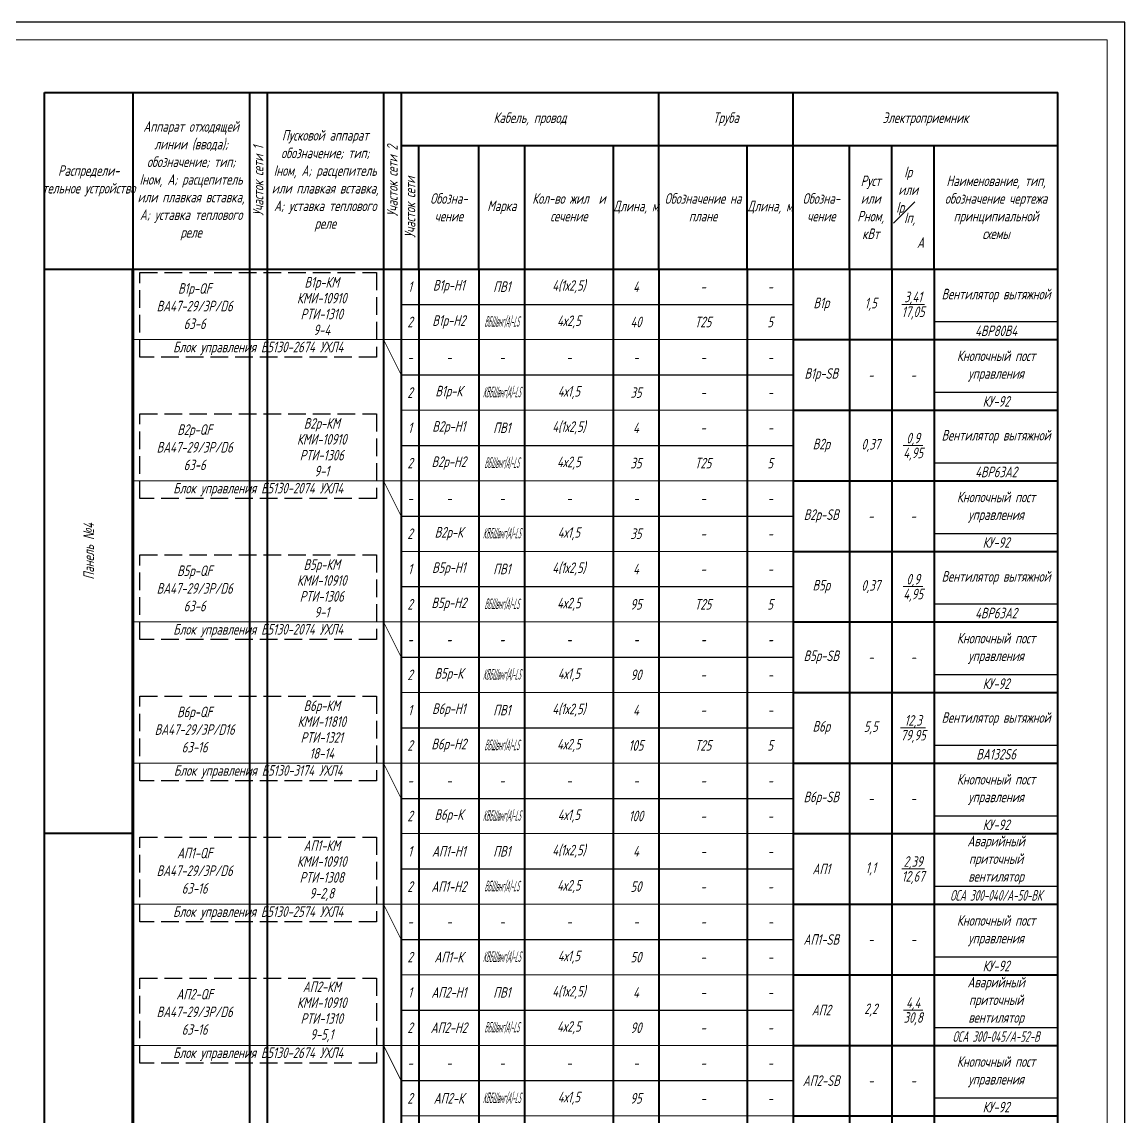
# Model space of a CAD drawing. Header units: millimetres. Extents: x -14296 to 10264, y -13087 to -5602.
# Drawn here: x -9341.1 to -9028.7, y -12803 to -12492.7 of the extents above; entities that cross this region are included whole.
import ezdxf

# ---------------------------------------------------------------- set-up
doc = ezdxf.new("R2010")
doc.units = ezdxf.units.MM
doc.linetypes.add('gost5', pattern=[7, 5, -2, 0])
for name, color, linetype, lineweight in [('КаБель контрольный (Вновь)', 142, 'gost5', 15), ('КаБель силовой (Вновь)', 1, 'Continuous', 15), ('Рамка толстая', 7, 'Continuous', 15), ('Рамка тонкая', 5, 'Continuous', 25), ('Схема распред. сети', 9, 'Continuous', 25), ('Текст', 7, 'Continuous', 20)]:
    doc.layers.add(name, color=color, linetype=linetype, lineweight=lineweight)
doc.styles.add('Simplex', font='simplex.shx', dxfattribs={"width": 0.7, "oblique": 15})

# ---------------------------------------------------------------- blocks, each defined once
blk = doc.blocks.new('A$C5FA843D6')
at = {"layer": 'Рамка толстая'}
for p, q in [((1256, 589), (20, 589)), ((1256, 5), (1256, 589))]:
    blk.add_line(p, q, dxfattribs=at)
at = {"layer": 'Рамка тонкая'}
for p, q in [((1261, 594), (0, 594)), ((1261, 0), (1261, 594))]:
    blk.add_line(p, q, dxfattribs=at)

msp = doc.modelspace()

# ---------------------------------------------------------------- linework, layer by layer
at = {"layer": 'КаБель контрольный (Вновь)', "linetype": 'ByBlock'}
for p, q in [((-9238.7162, -12582.74066), (-9233.7162, -12592.74066)), ((-9233.7162, -12592.74066), (-9233.7162, -12602.74066)), ((-9233.7162, -12602.74066), (-9122.7162, -12602.74066)), ((-9238.7162, -12622.74066), (-9233.7162, -12632.74066)), ((-9233.7162, -12632.74066), (-9233.7162, -12642.74066)), ((-9233.7162, -12642.74066), (-9122.7162, -12642.74066)), ((-9238.7162, -12662.74066), (-9233.7162, -12672.74066)), ((-9233.7162, -12672.74066), (-9233.7162, -12682.74066)), ((-9233.7162, -12682.74066), (-9122.7162, -12682.74066)), ((-9238.7162, -12702.74066), (-9233.7162, -12712.74066)), ((-9233.7162, -12712.74066), (-9233.7162, -12722.74066)), ((-9233.7162, -12722.74066), (-9122.7162, -12722.74066)), ((-9238.7162, -12742.74066), (-9233.7162, -12752.74066)), ((-9233.7162, -12752.74066), (-9233.7162, -12762.74066)), ((-9233.7162, -12762.74066), (-9122.7162, -12762.74066)), ((-9238.7162, -12782.74066), (-9233.7162, -12792.74066)), ((-9233.7162, -12792.74066), (-9233.7162, -12802.74066)), ((-9233.7162, -12802.74066), (-9122.7162, -12802.74066))]:
    msp.add_line(p, q, dxfattribs=at)
at = {"layer": 'КаБель силовой (Вновь)', "lineweight": 200}
msp.add_line((-9309.7162, -13010.74066), (-9309.7162, -12562.74066), dxfattribs=at)
at = {"layer": 'КаБель силовой (Вновь)'}
for p, q in [((-9122.7162, -12582.74066), (-9309.7162, -12582.74066)), ((-9122.7162, -12622.74066), (-9309.7162, -12622.74066)), ((-9122.7162, -12662.74066), (-9309.7162, -12662.74066)), ((-9122.7162, -12702.74066), (-9309.7162, -12702.74066)), ((-9122.7162, -12742.74066), (-9309.7162, -12742.74066)), ((-9122.7162, -12782.74066), (-9309.7162, -12782.74066))]:
    msp.add_line(p, q, dxfattribs=at)
at = {"layer": 'Рамка тонкая'}
for p, q in [((-9233.7162, -12572.74066), (-9122.7162, -12572.74066)), ((-9047.7162, -12577.74066), (-9082.7162, -12577.74066)), ((-9233.7162, -12592.74066), (-9122.7162, -12592.74066)), ((-9047.7162, -12597.74066), (-9082.7162, -12597.74066)), ((-9233.7162, -12612.74066), (-9122.7162, -12612.74066)), ((-9047.7162, -12617.74066), (-9082.7162, -12617.74066)), ((-9233.7162, -12632.74066), (-9122.7162, -12632.74066)), ((-9047.7162, -12637.74066), (-9082.7162, -12637.74066)), ((-9233.7162, -12652.74066), (-9122.7162, -12652.74066)), ((-9047.7162, -12657.74066), (-9082.7162, -12657.74066)), ((-9233.7162, -12672.74066), (-9122.7162, -12672.74066)), ((-9047.7162, -12677.74066), (-9082.7162, -12677.74066)), ((-9233.7162, -12692.74066), (-9122.7162, -12692.74066)), ((-9047.7162, -12697.74066), (-9082.7162, -12697.74066)), ((-9233.7162, -12712.74066), (-9122.7162, -12712.74066)), ((-9047.7162, -12717.74066), (-9082.7162, -12717.74066)), ((-9233.7162, -12732.74066), (-9122.7162, -12732.74066)), ((-9047.7162, -12737.74066), (-9082.7162, -12737.74066)), ((-9233.7162, -12752.74066), (-9122.7162, -12752.74066)), ((-9047.7162, -12757.74066), (-9082.7162, -12757.74066)), ((-9233.7162, -12772.74066), (-9122.7162, -12772.74066)), ((-9047.7162, -12777.74066), (-9082.7162, -12777.74066)), ((-9233.7162, -12792.74066), (-9122.7162, -12792.74066)), ((-9047.7162, -12797.74066), (-9082.7162, -12797.74066))]:
    msp.add_line(p, q, dxfattribs=at)
at = {"layer": 'Рамка тонкая', "linetype": 'gost5'}
for points in [[(-9307.7162, -12563.74066), (-9240.7162, -12563.74066), (-9240.7162, -12587.74066), (-9307.7162, -12587.74066)], [(-9307.7162, -12603.74066), (-9240.7162, -12603.74066), (-9240.7162, -12627.74066), (-9307.7162, -12627.74066)], [(-9307.7162, -12643.74066), (-9240.7162, -12643.74066), (-9240.7162, -12667.74066), (-9307.7162, -12667.74066)], [(-9307.7162, -12683.74066), (-9240.7162, -12683.74066), (-9240.7162, -12707.74066), (-9307.7162, -12707.74066)], [(-9307.7162, -12723.74066), (-9240.7162, -12723.74066), (-9240.7162, -12747.74066), (-9307.7162, -12747.74066)], [(-9307.7162, -12763.74066), (-9240.7162, -12763.74066), (-9240.7162, -12787.74066), (-9307.7162, -12787.74066)]]:
    msp.add_lwpolyline(points, close=True, dxfattribs=at)
at = {"layer": 'Схема распред. сети', "lineweight": 40}
for p, q in [((-9334.7162, -13012.74066), (-9334.7162, -12512.74066)), ((-9334.7162, -12512.74066), (-9047.7162, -12512.74066)), ((-9309.7162, -12512.74066), (-9309.7162, -13012.74066)), ((-9276.7162, -12512.74066), (-9276.7162, -12562.74066)), ((-9271.7162, -12512.74066), (-9271.7162, -12562.74066)), ((-9238.7162, -12512.74066), (-9238.7162, -12562.74066)), ((-9233.7162, -12512.74066), (-9233.7162, -12562.74066)), ((-9160.7162, -12562.74066), (-9160.7162, -12512.74066)), ((-9122.7162, -12562.74066), (-9122.7162, -12512.74066)), ((-9047.7162, -13012.74066), (-9047.7162, -12512.74066)), ((-9233.7162, -12527.74066), (-9160.7162, -12527.74066)), ((-9228.7162, -12562.74066), (-9228.7162, -12527.74066)), ((-9211.7162, -12562.74066), (-9211.7162, -12527.74066)), ((-9198.7162, -13012.74066), (-9198.7162, -12527.74066)), ((-9173.7162, -12527.74066), (-9173.7162, -13012.74066)), ((-9160.7162, -12527.74066), (-9122.7162, -12527.74066)), ((-9135.7162, -12562.74066), (-9135.7162, -12527.74066)), ((-9122.7162, -12527.74066), (-9047.7162, -12527.74066)), ((-9106.7162, -12562.74066), (-9106.7162, -12527.74066)), ((-9094.7162, -12562.74066), (-9094.7162, -12527.74066)), ((-9082.7162, -12562.74066), (-9082.7162, -12527.74066)), ((-9334.7162, -12562.74066), (-9047.7162, -12562.74066)), ((-9276.7162, -12562.74066), (-9276.7162, -13012.74066)), ((-9271.7162, -12562.74066), (-9271.7162, -12742.74066)), ((-9238.7162, -12562.74066), (-9238.7162, -13012.74066)), ((-9233.7162, -12562.74066), (-9233.7162, -13012.74066)), ((-9228.7162, -12562.74066), (-9228.7162, -13012.74066)), ((-9211.7162, -12562.74066), (-9211.7162, -13012.74066)), ((-9160.7162, -12562.74066), (-9160.7162, -13012.74066)), ((-9135.7162, -12562.74066), (-9135.7162, -13012.74066)), ((-9122.7162, -12562.74066), (-9122.7162, -13012.74066)), ((-9106.7162, -12562.74066), (-9106.7162, -13012.74066)), ((-9094.7162, -12562.74066), (-9094.7162, -13012.74066)), ((-9082.7162, -12562.74066), (-9082.7162, -13012.74066)), ((-9122.7162, -12582.74066), (-9047.7162, -12582.74066)), ((-9122.7162, -12602.74066), (-9047.7162, -12602.74066)), ((-9122.7162, -12622.74066), (-9047.7162, -12622.74066)), ((-9122.7162, -12642.74066), (-9047.7162, -12642.74066)), ((-9122.7162, -12662.74066), (-9047.7162, -12662.74066)), ((-9276.7162, -12667.74066), (-9276.7162, -12702.74066)), ((-9122.7162, -12682.74066), (-9047.7162, -12682.74066)), ((-9122.7162, -12702.74066), (-9047.7162, -12702.74066)), ((-9271.7162, -12707.74066), (-9271.7162, -13012.74066)), ((-9309.7162, -12722.74066), (-9334.7162, -12722.74066)), ((-9122.7162, -12722.74066), (-9047.7162, -12722.74066)), ((-9122.7162, -12742.74066), (-9047.7162, -12742.74066)), ((-9122.7162, -12762.74066), (-9047.7162, -12762.74066)), ((-9122.7162, -12782.74066), (-9047.7162, -12782.74066)), ((-9122.7162, -12802.74066), (-9047.7162, -12802.74066))]:
    msp.add_line(p, q, dxfattribs=at)

# ---------------------------------------------------------------- block references
msp.add_blockref('A$C5FA843D6', (-10289.71622, -13086.74066))

# ---------------------------------------------------------------- texts
at = {"layer": 'Текст', "char_height": 3, "attachment_point": 5, "style": 'Simplex'}
for s, insert, width in [('Кабель, провод', (-9197.2162, -12520.24066), 73), ('Труба', (-9141.7162, -12520.24066), 38), ('Электроприемник', (-9085.2162, -12520.24066), 75), ('Аппарат отходящей линии (ввода); обозначение; тип; Iном, А; расцепитель или плавкая вставка, А; уставка теплового реле', (-9293.2162, -12537.74066), 33), ('Пусковой аппарат обозначение; тип; Iном, А; расцепитель или плавкая вставка, А; уставка теплового реле', (-9255.2162, -12537.74066), 33), ('Распредели-\\Pтельное устройство', (-9322.2162, -12537.74066), 25), ('\\A1;Iр   или   \\SIр#Iп, ;       А', (-9088.7162, -12545.24066), 12), ('Pуст или Pном, кВт', (-9100.7162, -12545.24066), 12), ('Наименование, тип, обозначение чертежа принципиальной схемы', (-9065.2162, -12545.24066), 35), ('Обозна- чение', (-9220.2162, -12545.24066), 17), ('Кол-во жил  и сечение', (-9186.2162, -12545.24066), 25), ('Обозначение на плане', (-9148.2162, -12545.24066), 25), ('Обозна-\\Pчение', (-9114.7162, -12545.24066), 16), ('Марка', (-9205.2162, -12545.24066), 13), ('Длина, м', (-9167.2162, -12545.24066), 13), ('Длина, м', (-9129.2162, -12545.24066), 13), ('В1р-QF\\PВА47-29/3Р/D6\\P63-6', (-9292.2162, -12573.24066), 31), ('1', (-9231.2162, -12567.74066), 5), ('В1р-Н1', (-9220.2162, -12567.74066), 17), ('ПВ1', (-9205.2162, -12567.74066), 13), ('4(1х2,5)', (-9186.2162, -12567.74066), 25), ('4', (-9167.2162, -12567.74066), 13), ('-', (-9148.2162, -12567.74066), 25), ('-', (-9129.2162, -12567.74066), 13), ('\\A1;\\S3,41/17,05;', (-9088.7162, -12572.74066), 12), ('Вентилятор вытяжной', (-9065.2162, -12570.24066), 35), ('В1р', (-9114.7162, -12572.74066), 16), ('{\\Q15;1,5}', (-9100.7162, -12572.74066), 12), ('2', (-9231.2162, -12577.74066), 5), ('В1р-Н2', (-9220.2162, -12577.74066), 17), ('{\\W0.3;ВБШвнг(А)-LS}', (-9205.2162, -12577.74066), 13), ('4х2,5', (-9186.2162, -12577.74066), 25), ('40', (-9167.2162, -12577.74066), 13), ('Т25', (-9148.2162, -12577.74066), 25), ('5', (-9129.2162, -12577.74066), 13), ('4ВР80В4', (-9065.2162, -12580.24066), 35), ('Блок управления Б5130-2674 УХЛ4', (-9274.2162, -12585.24066), 67), ('-', (-9231.2162, -12587.74066), 5), ('-', (-9220.2162, -12587.74066), 17), ('-', (-9205.2162, -12587.74066), 13), ('-', (-9186.2162, -12587.74066), 25), ('-', (-9167.2162, -12587.74066), 13), ('-', (-9148.2162, -12587.74066), 25), ('-', (-9129.2162, -12587.74066), 13), ('Кнопочный пост управления', (-9065.2162, -12590.24066), 35), ('В1р-SB', (-9114.7162, -12592.74066), 16), ('-', (-9100.7162, -12592.74066), 12), ('-', (-9088.7162, -12592.74066), 12), ('2', (-9231.2162, -12597.74066), 5), ('В1р-К', (-9220.2162, -12597.74066), 17), ('{\\W0.3;КВБШвнг(А)-LS}', (-9205.2162, -12597.74066), 13), ('4х1,5', (-9186.2162, -12597.74066), 25), ('35', (-9167.2162, -12597.74066), 13), ('-', (-9148.2162, -12597.74066), 25), ('-', (-9129.2162, -12597.74066), 13), ('КУ-92', (-9065.2162, -12600.24066), 35), ('В2р-QF\\PВА47-29/3Р/D6\\P63-6', (-9292.2162, -12613.24066), 31), ('1', (-9231.2162, -12607.74066), 5), ('В2р-Н1', (-9220.2162, -12607.74066), 17), ('ПВ1', (-9205.2162, -12607.74066), 13), ('4(1х2,5)', (-9186.2162, -12607.74066), 25), ('4', (-9167.2162, -12607.74066), 13), ('-', (-9148.2162, -12607.74066), 25), ('-', (-9129.2162, -12607.74066), 13), ('\\A1;{\\W0.7;\\S0,9/4,95;}', (-9088.7162, -12612.74066), 12), ('Вентилятор вытяжной', (-9065.2162, -12610.24066), 35), ('В2р', (-9114.7162, -12612.74066), 16), ('{\\Q15;0,37}', (-9100.7162, -12612.74066), 12), ('2', (-9231.2162, -12617.74066), 5), ('В2р-Н2', (-9220.2162, -12617.74066), 17), ('{\\W0.3;ВБШвнг(А)-LS}', (-9205.2162, -12617.74066), 13), ('4х2,5', (-9186.2162, -12617.74066), 25), ('35', (-9167.2162, -12617.74066), 13), ('Т25', (-9148.2162, -12617.74066), 25), ('5', (-9129.2162, -12617.74066), 13), ('4ВР63А2', (-9065.2162, -12620.24066), 35), ('Блок управления Б5130-2074 УХЛ4', (-9274.2162, -12625.24066), 67), ('Кнопочный пост управления', (-9065.2162, -12630.24066), 35), ('-', (-9231.2162, -12627.74066), 5), ('-', (-9220.2162, -12627.74066), 17), ('-', (-9205.2162, -12627.74066), 13), ('-', (-9186.2162, -12627.74066), 25), ('-', (-9167.2162, -12627.74066), 13), ('-', (-9148.2162, -12627.74066), 25), ('-', (-9129.2162, -12627.74066), 13), ('В2р-SB', (-9114.7162, -12632.74066), 16), ('-', (-9100.7162, -12632.74066), 12), ('-', (-9088.7162, -12632.74066), 12), ('2', (-9231.2162, -12637.74066), 5), ('В2р-К', (-9220.2162, -12637.74066), 17), ('{\\W0.3;КВБШвнг(А)-LS}', (-9205.2162, -12637.74066), 13), ('4х1,5', (-9186.2162, -12637.74066), 25), ('35', (-9167.2162, -12637.74066), 13), ('-', (-9148.2162, -12637.74066), 25), ('-', (-9129.2162, -12637.74066), 13), ('КУ-92', (-9065.2162, -12640.24066), 35), ('В5р-QF\\PВА47-29/3Р/D6\\P63-6', (-9292.2162, -12653.24066), 31), ('1', (-9231.2162, -12647.74066), 5), ('В5р-Н1', (-9220.2162, -12647.74066), 17), ('ПВ1', (-9205.2162, -12647.74066), 13), ('4(1х2,5)', (-9186.2162, -12647.74066), 25), ('4', (-9167.2162, -12647.74066), 13), ('-', (-9148.2162, -12647.74066), 25), ('-', (-9129.2162, -12647.74066), 13), ('В5р', (-9114.7162, -12652.74066), 16), ('{\\Q15;0,37}', (-9100.7162, -12652.74066), 12), ('\\A1;{\\W0.7;\\S0,9/4,95;}', (-9088.7162, -12652.74066), 12), ('Вентилятор вытяжной', (-9065.2162, -12650.24066), 35), ('2', (-9231.2162, -12657.74066), 5), ('В5р-Н2', (-9220.2162, -12657.74066), 17), ('{\\W0.3;ВБШвнг(А)-LS}', (-9205.2162, -12657.74066), 13), ('4х2,5', (-9186.2162, -12657.74066), 25), ('95', (-9167.2162, -12657.74066), 13), ('Т25', (-9148.2162, -12657.74066), 25), ('5', (-9129.2162, -12657.74066), 13), ('4ВР63А2', (-9065.2162, -12660.24066), 35), ('Блок управления Б5130-2074 УХЛ4', (-9274.2162, -12665.24066), 67), ('Кнопочный пост управления', (-9065.2162, -12670.24066), 35), ('-', (-9231.2162, -12667.74066), 5), ('-', (-9220.2162, -12667.74066), 17), ('-', (-9205.2162, -12667.74066), 13), ('-', (-9186.2162, -12667.74066), 25), ('-', (-9167.2162, -12667.74066), 13), ('-', (-9148.2162, -12667.74066), 25), ('-', (-9129.2162, -12667.74066), 13), ('В5р-SB', (-9114.7162, -12672.74066), 16), ('-', (-9100.7162, -12672.74066), 12), ('-', (-9088.7162, -12672.74066), 12), ('2', (-9231.2162, -12677.74066), 5), ('В5р-К', (-9220.2162, -12677.74066), 17), ('{\\W0.3;КВБШвнг(А)-LS}', (-9205.2162, -12677.74066), 13), ('4х1,5', (-9186.2162, -12677.74066), 25), ('90', (-9167.2162, -12677.74066), 13), ('-', (-9148.2162, -12677.74066), 25), ('-', (-9129.2162, -12677.74066), 13), ('КУ-92', (-9065.2162, -12680.24066), 35), ('4(1х2,5)', (-9186.2162, -12687.74066), 25), ('В6р-QF\\PВА47-29/3Р/D16\\P63-16', (-9292.2162, -12693.24066), 31), ('1', (-9231.2162, -12687.74066), 5), ('В6р-Н1', (-9220.2162, -12687.74066), 17), ('ПВ1', (-9205.2162, -12687.74066), 13), ('4', (-9167.2162, -12687.74066), 13), ('-', (-9148.2162, -12687.74066), 25), ('-', (-9129.2162, -12687.74066), 13), ('Вентилятор вытяжной', (-9065.2162, -12690.24066), 35), ('В6р', (-9114.7162, -12692.74066), 16), ('{\\Q15;5,5}', (-9100.7162, -12692.74066), 12), ('\\A1;\\S12,3/79,95;', (-9088.7162, -12692.74066), 12), ('2', (-9231.2162, -12697.74066), 5), ('В6р-Н2', (-9220.2162, -12697.74066), 17), ('{\\W0.3;ВБШвнг(А)-LS}', (-9205.2162, -12697.74066), 13), ('4х2,5', (-9186.2162, -12697.74066), 25), ('105', (-9167.2162, -12697.74066), 13), ('Т25', (-9148.2162, -12697.74066), 25), ('5', (-9129.2162, -12697.74066), 13), ('ВА132S6', (-9065.2162, -12700.24066), 35), ('Блок управления Б5130-3174 УХЛ4', (-9274.2162, -12705.24066), 67), ('Кнопочный пост управления', (-9065.2162, -12710.24066), 35), ('-', (-9231.2162, -12707.74066), 5), ('-', (-9220.2162, -12707.74066), 17), ('-', (-9205.2162, -12707.74066), 13), ('-', (-9186.2162, -12707.74066), 25), ('-', (-9167.2162, -12707.74066), 13), ('-', (-9148.2162, -12707.74066), 25), ('-', (-9129.2162, -12707.74066), 13), ('В6р-SB', (-9114.7162, -12712.74066), 16), ('-', (-9100.7162, -12712.74066), 12), ('-', (-9088.7162, -12712.74066), 12), ('2', (-9231.2162, -12717.74066), 5), ('В6р-К', (-9220.2162, -12717.74066), 17), ('{\\W0.3;КВБШвнг(А)-LS}', (-9205.2162, -12717.74066), 13), ('4х1,5', (-9186.2162, -12717.74066), 25), ('100', (-9167.2162, -12717.74066), 13), ('-', (-9148.2162, -12717.74066), 25), ('-', (-9129.2162, -12717.74066), 13), ('КУ-92', (-9065.2162, -12720.24066), 35), ('1', (-9231.2162, -12727.74066), 5), ('АП1-Н1', (-9220.2162, -12727.74066), 17), ('ПВ1', (-9205.2162, -12727.74066), 13), ('4(1х2,5)', (-9186.2162, -12727.74066), 25), ('4', (-9167.2162, -12727.74066), 13), ('Аварийный приточный вентилятор', (-9065.2162, -12730.24066), 35), ('АП1-QF\\PВА47-29/3Р/D6\\P63-16', (-9292.2162, -12733.24066), 31), ('-', (-9148.2162, -12727.74066), 25), ('-', (-9129.2162, -12727.74066), 13), ('\\A1;\\S2,39/12,67;', (-9088.7162, -12732.74066), 12), ('АП1', (-9114.7162, -12732.74066), 16), ('1,1', (-9100.7162, -12732.74066), 12), ('2', (-9231.2162, -12737.74066), 5), ('АП1-Н2', (-9220.2162, -12737.74066), 17), ('{\\W0.3;ВБШвнг(А)-LS}', (-9205.2162, -12737.74066), 13), ('4х2,5', (-9186.2162, -12737.74066), 25), ('50', (-9167.2162, -12737.74066), 13), ('-', (-9148.2162, -12737.74066), 25), ('-', (-9129.2162, -12737.74066), 13), ('{\\W0.6;ОСА 300-040/А-50-ВК}', (-9065.2162, -12740.24066), 35), ('Блок управления Б5130-2574 УХЛ4', (-9274.2162, -12745.24066), 67), ('-', (-9231.2162, -12747.74066), 5), ('-', (-9220.2162, -12747.74066), 17), ('-', (-9205.2162, -12747.74066), 13), ('-', (-9186.2162, -12747.74066), 25), ('-', (-9167.2162, -12747.74066), 13), ('-', (-9148.2162, -12747.74066), 25), ('-', (-9129.2162, -12747.74066), 13), ('Кнопочный пост управления', (-9065.2162, -12750.24066), 35), ('АП1-SB', (-9114.7162, -12752.74066), 16), ('-', (-9100.7162, -12752.74066), 12), ('-', (-9088.7162, -12752.74066), 12), ('2', (-9231.2162, -12757.74066), 5), ('АП1-К', (-9220.2162, -12757.74066), 17), ('{\\W0.3;КВБШвнг(А)-LS}', (-9205.2162, -12757.74066), 13), ('4х1,5', (-9186.2162, -12757.74066), 25), ('50', (-9167.2162, -12757.74066), 13), ('-', (-9148.2162, -12757.74066), 25), ('-', (-9129.2162, -12757.74066), 13), ('КУ-92', (-9065.2162, -12760.24066), 35), ('Аварийный приточный вентилятор', (-9065.2162, -12770.24066), 35), ('АП2-QF\\PВА47-29/3Р/D6\\P63-16', (-9292.2162, -12773.24066), 31), ('1', (-9231.2162, -12767.74066), 5), ('АП2-Н1', (-9220.2162, -12767.74066), 17), ('ПВ1', (-9205.2162, -12767.74066), 13), ('4(1х2,5)', (-9186.2162, -12767.74066), 25), ('4', (-9167.2162, -12767.74066), 13), ('-', (-9148.2162, -12767.74066), 25), ('-', (-9129.2162, -12767.74066), 13), ('\\A1;\\S4,4/30,8;', (-9088.7162, -12772.74066), 12), ('АП2', (-9114.7162, -12772.74066), 16), ('2,2', (-9100.7162, -12772.74066), 12), ('2', (-9231.2162, -12777.74066), 5), ('АП2-Н2', (-9220.2162, -12777.74066), 17), ('{\\W0.3;ВБШвнг(А)-LS}', (-9205.2162, -12777.74066), 13), ('4х2,5', (-9186.2162, -12777.74066), 25), ('90', (-9167.2162, -12777.74066), 13), ('-', (-9148.2162, -12777.74066), 25), ('-', (-9129.2162, -12777.74066), 13), ('{\\W0.6;ОСА 300-045/А-52-В}', (-9065.2162, -12780.24066), 35), ('Блок управления Б5130-2674 УХЛ4', (-9274.2162, -12785.24066), 67), ('-', (-9231.2162, -12787.74066), 5), ('-', (-9220.2162, -12787.74066), 17), ('-', (-9205.2162, -12787.74066), 13), ('-', (-9186.2162, -12787.74066), 25), ('-', (-9167.2162, -12787.74066), 13), ('-', (-9148.2162, -12787.74066), 25), ('-', (-9129.2162, -12787.74066), 13), ('Кнопочный пост управления', (-9065.2162, -12790.24066), 35), ('АП2-SB', (-9114.7162, -12792.74066), 16), ('-', (-9100.7162, -12792.74066), 12), ('-', (-9088.7162, -12792.74066), 12), ('2', (-9231.2162, -12797.74066), 5), ('АП2-К', (-9220.2162, -12797.74066), 17), ('{\\W0.3;КВБШвнг(А)-LS}', (-9205.2162, -12797.74066), 13), ('4х1,5', (-9186.2162, -12797.74066), 25), ('95', (-9167.2162, -12797.74066), 13), ('-', (-9148.2162, -12797.74066), 25), ('-', (-9129.2162, -12797.74066), 13), ('КУ-92', (-9065.2162, -12800.24066), 35)]:
    msp.add_mtext(s, dxfattribs=dict(at, insert=insert, width=width))
at = {"layer": 'Текст', "char_height": 3, "attachment_point": 5, "rotation": 90, "style": 'Simplex'}
for s, insert, width in [('Участок сети 1', (-9274.2162, -12537.74066), 50), ('Участок сети 2', (-9236.2162, -12537.74066), 50), ('Участок сети', (-9231.2162, -12545.24066), 35), ('{\\W0.7;Панель \\fArial|b0|i0|c204|p34;№\\Fsimplex|c204;4}', (-9322.2162, -12642.74066), 160)]:
    msp.add_mtext(s, dxfattribs=dict(at, insert=insert, width=width))
at = {"layer": 'Текст', "char_height": 3, "width": 31, "attachment_point": 5, "line_spacing_factor": 0.9, "style": 'Simplex'}
for s, insert in [('В1р-КМ\\PКМИ-10910\\PРТИ-1310\\P9-4', (-9256.2162, -12573.24066)), ('В2р-КМ\\PКМИ-10910\\PРТИ-1306\\P9-1', (-9256.2162, -12613.24066)), ('В5р-КМ\\PКМИ-10910\\PРТИ-1306\\P9-1', (-9256.2162, -12653.24066)), ('В6р-КМ\\PКМИ-11810\\PРТИ-1321\\P18-14', (-9256.2162, -12693.24066)), ('АП1-КМ\\PКМИ-10910\\PРТИ-1308\\P9-2,8', (-9256.2162, -12733.24066)), ('АП2-КМ\\PКМИ-10910\\PРТИ-1310\\P9-5,1', (-9256.2162, -12773.24066))]:
    msp.add_mtext(s, dxfattribs=dict(at, insert=insert))

doc.saveas('drawing.dxf')
